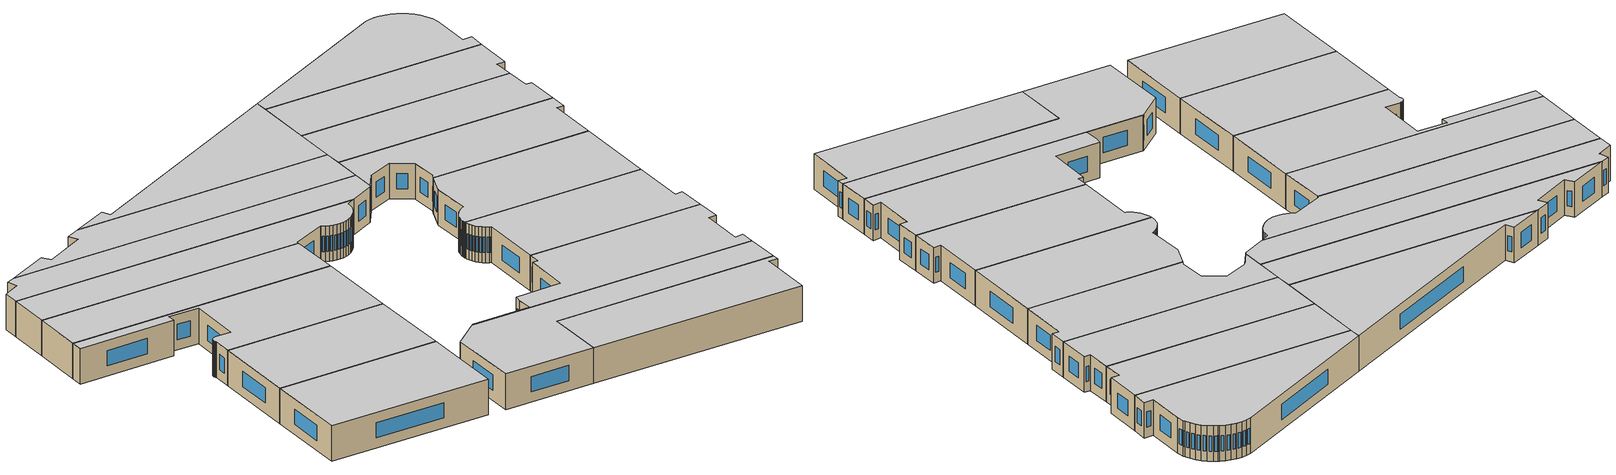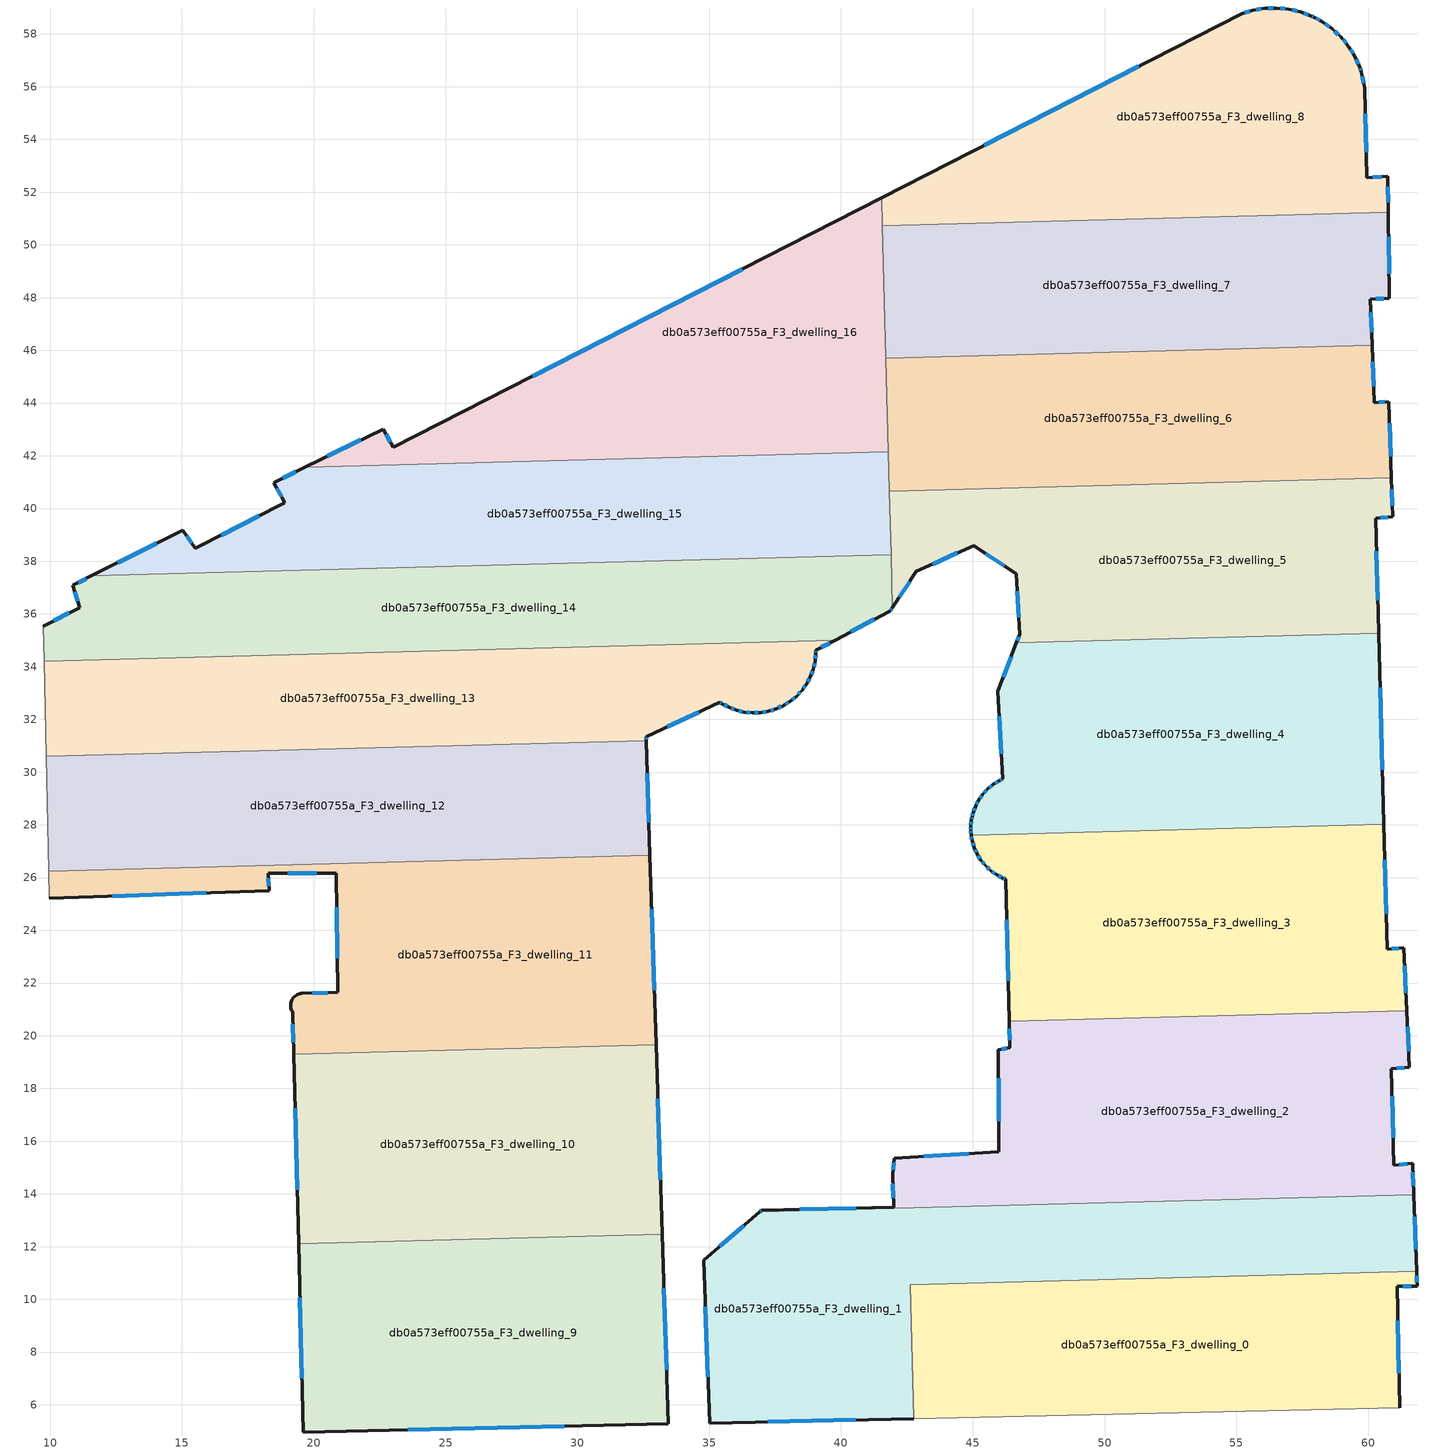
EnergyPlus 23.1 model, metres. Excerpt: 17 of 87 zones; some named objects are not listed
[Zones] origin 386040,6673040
db0a573eff00755a_F3_dwelling_0
 floor to db0a573eff00755a_F2_dwelling_0 (EU_floor_Construction): 61.83,11.07 61.85,10.49 61.09,10.5 61.19,5.88 42.77,5.48 42.63,10.56 z9
 wall outside (EU_wall_Construction): 61.19,5.88 61.09,10.5 61.85,10.49 61.83,11.07 z9:12
 wall adiabatic (EU_wall_Construction): 42.77,5.48 61.19,5.88 z9:12
 wall to db0a573eff00755a_F3_dwelling_1 (EU_wall_Construction): 61.83,11.07 42.63,10.56 42.77,5.48 z9:12
 window (EU_Window_Construction): 61.85,10.65 61.84,10.9 / 61.31,10.5 61.64,10.49 / 61.16,7.2 61.12,9.18 z9.86:11.14
 ceiling to db0a573eff00755a_F4_dwelling_0 (EU_floor_Construction): 61.19,5.88 61.09,10.5 61.85,10.49 61.83,11.07 42.63,10.56 42.77,5.48 z12
db0a573eff00755a_F3_dwelling_1
 floor to db0a573eff00755a_F2_dwelling_1 (EU_floor_Construction): 61.73,13.97 61.83,11.07 42.63,10.56 42.77,5.48 35.01,5.31 34.79,11.49 36.92,13.32 z9
 wall outside (EU_wall_Construction): 36.92,13.32 34.79,11.49 35.01,5.31 42.77,5.48 / 61.83,11.07 61.73,13.97 z9:12
 wall to db0a573eff00755a_F3_dwelling_2 (EU_wall_Construction): 61.73,13.97 36.92,13.32 z9:12
 window (EU_Window_Construction): 34.86,9.72 34.95,7.07 / 36.31,12.79 35.4,12.01 / 61.8,11.9 61.76,13.14 / 37.23,5.36 40.55,5.43 z9.86:11.14
 ceiling to db0a573eff00755a_F4_dwelling_1 (EU_floor_Construction): 61.83,11.07 61.73,13.97 36.92,13.32 34.79,11.49 35.01,5.31 42.77,5.48 42.63,10.56 z12
db0a573eff00755a_F3_dwelling_10
 floor to db0a573eff00755a_F2_dwelling_10 (EU_floor_Construction): 32.99,19.67 33.22,12.47 19.42,12.11 19.24,19.3 z9
 wall outside (EU_wall_Construction): 33.22,12.47 32.99,19.67 / 19.24,19.3 19.42,12.11 z9:12
 wall to db0a573eff00755a_F3_dwelling_11 (EU_wall_Construction): 32.99,19.67 19.24,19.3 z9:12
 wall to db0a573eff00755a_F3_dwelling_9 (EU_wall_Construction): 19.42,12.11 33.22,12.47 z9:12
 window (EU_Window_Construction): 33.15,14.53 33.05,17.61 / 19.29,17.25 19.37,14.16 z9.86:11.14
 ceiling to db0a573eff00755a_F4_dwelling_10 (EU_floor_Construction): 33.22,12.47 32.99,19.67 19.24,19.3 19.42,12.11 z12
db0a573eff00755a_F3_dwelling_11
 floor to db0a573eff00755a_F2_dwelling_11 (EU_floor_Construction): 32.75,26.85 32.99,19.67 19.24,19.3 19.2,20.9 19.18,20.94 19.15,20.99 19.14,21.05 19.13,21.11 19.12,21.17 19.13,21.23 19.14,21.29 19.16,21.34 19.17,21.36 19.19,21.39 19.23,21.44 19.27,21.49 19.31,21.53 19.36,21.56 19.42,21.58 19.48,21.6 19.53,21.61 19.57,21.61 20.91,21.64 20.86,26.16 18.27,26.16 18.31,25.51 9.97,25.22 9.94,26.24 z9
 wall outside (EU_wall_Construction): 9.97,25.22 18.31,25.51 18.27,26.16 20.86,26.16 20.91,21.64 19.57,21.61 19.53,21.61 19.48,21.6 19.42,21.58 19.36,21.56 19.31,21.53 19.27,21.49 19.23,21.44 19.19,21.39 19.17,21.36 19.16,21.34 19.14,21.29 19.13,21.23 19.12,21.17 19.13,21.11 19.14,21.05 19.15,20.99 19.18,20.94 19.2,20.9 19.24,19.3 / 32.99,19.67 32.75,26.85 z9:12
 wall adiabatic (EU_wall_Construction): 9.94,26.24 9.97,25.22 z9:12
 wall to db0a573eff00755a_F3_dwelling_12 (EU_wall_Construction): 32.75,26.85 9.94,26.24 z9:12
 window (EU_Window_Construction): 20.53,21.63 19.95,21.62 / 20.88,24.87 20.9,22.93 / 19.01,26.16 20.12,26.16 / 18.3,25.69 18.28,25.97 / 12.35,25.3 15.93,25.42 / 32.92,21.72 32.82,24.8 / 19.21,20.44 19.23,19.76 z9.86:11.14
 ceiling to db0a573eff00755a_F4_dwelling_11 (EU_floor_Construction): 32.99,19.67 32.75,26.85 9.94,26.24 9.97,25.22 18.31,25.51 18.27,26.16 20.86,26.16 20.91,21.64 19.57,21.61 19.53,21.61 19.48,21.6 19.42,21.58 19.36,21.56 19.31,21.53 19.27,21.49 19.23,21.44 19.19,21.39 19.17,21.36 19.16,21.34 19.14,21.29 19.13,21.23 19.12,21.17 19.13,21.11 19.14,21.05 19.15,20.99 19.18,20.94 19.2,20.9 19.24,19.3 z12
db0a573eff00755a_F3_dwelling_12
 floor to db0a573eff00755a_F2_dwelling_12 (EU_floor_Construction): 32.61,31.2 32.75,26.85 9.94,26.24 9.85,30.59 z9
 wall outside (EU_wall_Construction): 32.75,26.85 32.61,31.2 z9:12
 wall to db0a573eff00755a_F3_dwelling_13 (EU_wall_Construction): 32.61,31.2 9.85,30.59 z9:12
 wall adiabatic (EU_wall_Construction): 9.85,30.59 9.94,26.24 z9:12
 window (EU_Window_Construction): 32.71,28.09 32.65,29.95 z9.86:11.14
 ceiling to db0a573eff00755a_F4_dwelling_12 (EU_floor_Construction): 32.75,26.85 32.61,31.2 9.85,30.59 9.94,26.24 z12
db0a573eff00755a_F3_dwelling_13
 floor to db0a573eff00755a_F2_dwelling_13 (EU_floor_Construction): 39.78,35.01 39.05,34.62 39.05,34.51 39.02,34.21 38.95,33.91 38.84,33.62 38.7,33.35 38.52,33.11 38.32,32.88 38.08,32.69 37.83,32.53 37.54,32.4 37.25,32.31 36.95,32.26 36.64,32.25 36.34,32.28 36.04,32.35 35.76,32.45 35.49,32.6 35.41,32.65 32.61,31.34 32.61,31.2 9.85,30.59 9.77,34.21 z9
 wall outside (EU_wall_Construction): 37.83,32.53 38.08,32.69 38.32,32.88 38.52,33.11 38.7,33.35 38.84,33.62 38.95,33.91 39.02,34.21 39.05,34.51 39.05,34.62 39.78,35.01 / 32.61,31.2 32.61,31.34 35.41,32.65 35.49,32.6 35.76,32.45 36.04,32.35 36.34,32.28 36.64,32.25 36.95,32.26 37.25,32.31 37.54,32.4 37.82,32.53 z9:12
 wall adiabatic (EU_wall_Construction): 9.77,34.21 9.85,30.59 z9:12
 wall to db0a573eff00755a_F3_dwelling_14 (EU_wall_Construction): 39.78,35.01 9.77,34.21 z9:12
 window (EU_Window_Construction): 38.97,34 39,34.12 / 38.87,33.71 38.92,33.83 / 38.74,33.43 38.8,33.55 / 38.57,33.18 38.65,33.28 / 38.37,32.95 38.46,33.04 / 38.15,32.74 38.25,32.83 / 37.9,32.57 38.01,32.64 / 37.62,32.44 37.74,32.49 / 37.33,32.34 37.46,32.37 / 37.04,32.27 37.16,32.3 / 36.73,32.25 36.86,32.26 / 36.43,32.27 36.56,32.26 / 36.13,32.33 36.25,32.3 / 35.84,32.42 35.96,32.38 / 35.56,32.56 35.68,32.49 / 35.43,32.63 35.46,32.61 / 33.41,31.72 34.61,32.28 / 32.61,31.24 32.61,31.3 / 39.26,34.73 39.57,34.9 / 39.05,34.54 39.05,34.59 / 39.03,34.29 39.04,34.43 z9.86:11.14
 ceiling to db0a573eff00755a_F4_dwelling_13 (EU_floor_Construction): 38.08,32.69 38.32,32.88 38.52,33.11 38.7,33.35 38.84,33.62 38.95,33.91 39.02,34.21 39.05,34.51 39.05,34.62 39.78,35.01 9.77,34.21 9.85,30.59 32.61,31.2 32.61,31.34 35.41,32.65 35.49,32.6 35.76,32.45 36.04,32.35 36.34,32.28 36.64,32.25 36.95,32.26 37.25,32.31 37.54,32.4 37.83,32.53 z12
db0a573eff00755a_F3_dwelling_14
 floor to db0a573eff00755a_F2_dwelling_14 (EU_floor_Construction): 41.9,38.24 41.95,36.24 41.86,36.1 39.78,35.01 9.77,34.21 9.74,35.54 11.12,36.24 10.86,37.09 11.57,37.44 z9
 wall outside (EU_wall_Construction): 11.57,37.44 10.86,37.09 11.12,36.24 9.74,35.54 / 39.78,35.01 41.86,36.1 41.95,36.24 z9:12
 wall to db0a573eff00755a_F3_dwelling_15 (EU_wall_Construction): 41.9,38.24 11.57,37.44 z9:12
 wall adiabatic (EU_wall_Construction): 9.74,35.54 9.77,34.21 z9:12
 wall to db0a573eff00755a_F3_dwelling_5 (EU_wall_Construction): 41.95,36.24 41.9,38.24 z9:12
 window (EU_Window_Construction): 10.73,36.04 10.14,35.74 / 10.94,36.85 11.05,36.48 / 11.37,37.34 11.06,37.19 / 41.89,36.14 41.93,36.2 / 40.38,35.32 41.27,35.79 z9.86:11.14
 ceiling to db0a573eff00755a_F4_dwelling_14 (EU_floor_Construction): 41.86,36.1 41.95,36.24 41.9,38.24 11.57,37.44 10.86,37.09 11.12,36.24 9.74,35.54 9.77,34.21 39.78,35.01 z12
db0a573eff00755a_F3_dwelling_15
 floor to db0a573eff00755a_F2_dwelling_15 (EU_floor_Construction): 41.79,42.15 41.9,38.24 11.57,37.44 15.04,39.17 15.51,38.48 18.91,40.22 18.48,40.98 19.66,41.56 z9
 wall outside (EU_wall_Construction): 19.66,41.56 18.48,40.98 18.91,40.22 15.51,38.48 15.04,39.17 11.57,37.44 z9:12
 wall to db0a573eff00755a_F3_dwelling_16 (EU_wall_Construction): 41.79,42.15 19.66,41.56 z9:12
 wall to db0a573eff00755a_F3_dwelling_6 (EU_wall_Construction): 41.83,40.66 41.79,42.15 z9:12
 wall to db0a573eff00755a_F3_dwelling_5 (EU_wall_Construction): 41.9,38.24 41.84,40.66 z9:12
 window (EU_Window_Construction): 18.6,40.77 18.79,40.44 / 19.32,41.4 18.82,41.15 / 14.05,38.68 12.56,37.93 / 15.38,38.68 15.18,38.97 / 17.94,39.72 16.48,38.98 z9.86:11.14
 ceiling to db0a573eff00755a_F4_dwelling_15 (EU_floor_Construction): 41.9,38.24 41.79,42.15 19.66,41.56 18.48,40.98 18.91,40.22 15.51,38.48 15.04,39.17 11.57,37.44 z12
db0a573eff00755a_F3_dwelling_16
 floor to db0a573eff00755a_F2_dwelling_16 (EU_floor_Construction): 41.54,51.78 41.79,42.15 19.66,41.56 22.63,43.01 23.02,42.32 z9
 wall outside (EU_wall_Construction): 41.54,51.78 23.02,42.32 22.63,43.01 19.66,41.56 z9:12
 wall to db0a573eff00755a_F3_dwelling_7 (EU_wall_Construction): 41.7,45.71 41.57,50.73 z9:12
 wall to db0a573eff00755a_F3_dwelling_8 (EU_wall_Construction): 41.57,50.72 41.54,51.78 z9:12
 wall to db0a573eff00755a_F3_dwelling_6 (EU_wall_Construction): 41.8,42.15 41.7,45.71 z9:12
 window (EU_Window_Construction): 21.78,42.6 20.51,41.98 / 22.91,42.52 22.74,42.82 / 36.25,49.08 28.31,45.02 z9.86:11.14
 ceiling to db0a573eff00755a_F4_dwelling_16 (EU_floor_Construction): 41.79,42.15 41.54,51.78 23.02,42.32 22.63,43.01 19.66,41.56 z12
db0a573eff00755a_F3_dwelling_2
 floor to db0a573eff00755a_F2_dwelling_2 (EU_floor_Construction): 61.46,20.96 61.57,18.81 60.88,18.75 60.97,15.09 61.68,15.17 61.73,13.97 36.92,13.32 37,13.39 42,13.49 41.96,14.74 42.01,15.36 45.98,15.6 45.98,15.66 45.97,19.48 46.41,19.54 46.38,20.55 z9
 wall outside (EU_wall_Construction): 46.38,20.55 46.41,19.54 45.97,19.48 45.98,15.66 45.98,15.6 42.01,15.36 41.96,14.74 42,13.49 37,13.39 36.92,13.32 / 61.73,13.97 61.68,15.17 60.97,15.09 60.88,18.75 61.57,18.81 61.46,20.96 z9:12
 wall to db0a573eff00755a_F3_dwelling_3 (EU_wall_Construction): 61.46,20.96 46.38,20.55 z9:12
 window (EU_Window_Construction): 41.97,14.38 41.99,13.85 / 42,15.18 41.98,14.92 / 44.85,15.53 43.15,15.43 / 45.98,18.39 45.98,16.75 / 46.28,19.52 46.1,19.5 / 46.39,20.26 46.4,19.83 / 61.54,19.42 61.49,20.34 / 61.08,18.77 61.37,18.79 / 60.94,16.14 60.9,17.71 / 61.48,15.15 61.17,15.11 / 61.71,14.32 61.69,14.83 / 36.98,13.37 36.94,13.34 / 40.57,13.46 38.43,13.42 z9.86:11.14
 ceiling to db0a573eff00755a_F4_dwelling_2 (EU_floor_Construction): 61.73,13.97 61.68,15.17 60.97,15.09 60.88,18.75 61.57,18.81 61.46,20.96 46.38,20.55 46.41,19.54 45.97,19.48 45.98,15.66 45.98,15.6 42.01,15.36 41.96,14.74 42,13.49 37,13.39 36.92,13.32 z12
db0a573eff00755a_F3_dwelling_3
 floor to db0a573eff00755a_F2_dwelling_3 (EU_floor_Construction): 60.59,28.02 60.71,23.28 61.34,23.34 61.46,20.96 46.38,20.55 46.25,25.93 46.14,25.98 45.9,26.11 45.68,26.26 45.48,26.45 45.31,26.66 45.17,26.89 45.06,27.13 44.98,27.39 44.94,27.61 z9
 wall outside (EU_wall_Construction): 44.94,27.61 44.98,27.39 45.06,27.13 45.17,26.89 45.31,26.66 45.48,26.45 45.68,26.26 45.9,26.11 46.14,25.98 46.25,25.93 46.38,20.55 / 61.46,20.96 61.34,23.34 60.71,23.28 60.59,28.02 z9:12
 wall to db0a573eff00755a_F3_dwelling_4 (EU_wall_Construction): 60.59,28.02 44.94,27.61 z9:12
 window (EU_Window_Construction): 46.17,25.97 46.22,25.95 / 45.97,26.07 46.07,26.02 / 45.74,26.22 45.84,26.15 / 45.54,26.4 45.62,26.32 / 45.36,26.6 45.43,26.51 / 45.21,26.82 45.27,26.72 / 45.09,27.06 45.14,26.96 / 45,27.32 45.03,27.21 / 44.95,27.55 44.97,27.45 / 60.68,24.64 60.62,26.67 / 61.16,23.33 60.89,23.3 / 61.43,21.64 61.38,22.66 / 46.29,24.4 46.35,22.09 z9.86:11.14
 ceiling to db0a573eff00755a_F4_dwelling_3 (EU_floor_Construction): 61.46,20.96 61.34,23.34 60.71,23.28 60.59,28.02 44.94,27.61 44.98,27.39 45.06,27.13 45.17,26.89 45.31,26.66 45.48,26.45 45.68,26.26 45.9,26.11 46.14,25.98 46.25,25.93 46.38,20.55 z12
db0a573eff00755a_F3_dwelling_4
 floor to db0a573eff00755a_F2_dwelling_4 (EU_floor_Construction): 60.4,35.26 60.59,28.02 44.94,27.61 44.93,27.66 44.92,27.8 44.92,27.93 44.95,28.2 44.97,28.31 45.01,28.46 45.1,28.71 45.23,28.95 45.39,29.17 45.57,29.37 45.78,29.54 46.01,29.68 46.13,29.74 45.95,33.07 46.66,34.9 z9
 wall outside (EU_wall_Construction): 46.66,34.9 45.95,33.07 46.13,29.74 46.01,29.68 45.78,29.54 45.57,29.37 45.39,29.17 45.23,28.95 45.1,28.71 45.01,28.46 44.97,28.31 44.95,28.2 44.92,27.93 44.92,27.8 44.93,27.66 44.94,27.61 / 60.59,28.02 60.4,35.26 z9:12
 wall to db0a573eff00755a_F3_dwelling_5 (EU_wall_Construction): 60.4,35.26 46.66,34.9 z9:12
 window (EU_Window_Construction): 44.93,27.76 44.93,27.7 / 44.92,27.89 44.92,27.84 / 44.94,28.12 44.93,28 / 44.97,28.28 44.96,28.23 / 45,28.42 44.98,28.35 / 45.08,28.64 45.04,28.53 / 45.19,28.88 45.14,28.78 / 45.34,29.11 45.28,29.01 / 45.52,29.31 45.44,29.23 / 45.72,29.49 45.63,29.42 / 45.94,29.64 45.85,29.58 / 46.1,29.73 46.04,29.7 / 46.01,32.12 46.08,30.69 / 46.46,34.38 46.15,33.59 / 60.53,30.09 60.45,33.19 z9.86:11.14
 ceiling to db0a573eff00755a_F4_dwelling_4 (EU_floor_Construction): 60.59,28.02 60.4,35.26 46.66,34.9 45.95,33.07 46.13,29.74 46.01,29.68 45.78,29.54 45.57,29.37 45.39,29.17 45.23,28.95 45.1,28.71 45.01,28.46 44.97,28.31 44.95,28.2 44.92,27.93 44.92,27.8 44.93,27.66 44.94,27.61 z12
db0a573eff00755a_F3_dwelling_5
 floor to db0a573eff00755a_F2_dwelling_5 (EU_floor_Construction): 60.88,41.16 60.93,39.68 60.28,39.63 60.4,35.26 46.66,34.9 46.78,35.23 46.65,37.52 45.04,38.59 42.86,37.62 41.95,36.24 41.84,40.66 z9
 wall outside (EU_wall_Construction): 41.95,36.24 42.86,37.62 45.04,38.59 46.65,37.52 46.78,35.23 46.66,34.9 / 60.4,35.26 60.28,39.63 60.93,39.68 60.88,41.16 z9:12
 wall to db0a573eff00755a_F3_dwelling_6 (EU_wall_Construction): 60.88,41.16 41.84,40.66 z9:12
 window (EU_Window_Construction): 46.75,35.13 46.69,34.99 / 46.69,36.87 46.74,35.88 / 45.5,38.29 46.19,37.83 / 43.49,37.89 44.42,38.31 / 42.21,36.63 42.6,37.22 / 60.91,40.1 60.89,40.74 / 60.47,39.64 60.74,39.67 / 60.36,36.51 60.31,38.38 z9.86:11.14
 ceiling to db0a573eff00755a_F4_dwelling_5 (EU_floor_Construction): 60.4,35.26 60.28,39.63 60.93,39.68 60.88,41.16 41.84,40.66 41.95,36.24 42.86,37.62 45.04,38.59 46.65,37.52 46.78,35.23 46.66,34.9 z12
db0a573eff00755a_F3_dwelling_6
 floor to db0a573eff00755a_F2_dwelling_6 (EU_floor_Construction): 60.15,46.2 60.24,44.02 60.78,44.05 60.88,41.16 41.84,40.66 41.7,45.71 z9
 wall outside (EU_wall_Construction): 60.88,41.16 60.78,44.05 60.24,44.02 60.15,46.2 z9:12
 wall to db0a573eff00755a_F3_dwelling_7 (EU_wall_Construction): 60.15,46.2 41.7,45.71 z9:12
 window (EU_Window_Construction): 60.21,44.64 60.18,45.58 / 60.63,44.04 60.39,44.03 / 60.85,41.99 60.81,43.23 z9.86:11.14
 ceiling to db0a573eff00755a_F4_dwelling_6 (EU_floor_Construction): 60.88,41.16 60.78,44.05 60.24,44.02 60.15,46.2 41.7,45.71 41.84,40.66 z12
db0a573eff00755a_F3_dwelling_7
 floor to db0a573eff00755a_F2_dwelling_7 (EU_floor_Construction): 60.76,51.23 60.8,47.97 60.08,47.94 60.15,46.2 41.7,45.71 41.57,50.72 z9
 wall outside (EU_wall_Construction): 60.15,46.2 60.08,47.94 60.8,47.97 60.76,51.23 z9:12
 wall to db0a573eff00755a_F3_dwelling_8 (EU_wall_Construction): 60.76,51.23 41.57,50.72 z9:12
 window (EU_Window_Construction): 60.79,48.9 60.77,50.3 / 60.29,47.95 60.6,47.96 / 60.13,46.7 60.1,47.44 z9.86:11.14
 ceiling to db0a573eff00755a_F4_dwelling_7 (EU_floor_Construction): 60.15,46.2 60.08,47.94 60.8,47.97 60.76,51.23 41.57,50.72 41.7,45.71 z12
db0a573eff00755a_F3_dwelling_8
 floor to db0a573eff00755a_F2_dwelling_8 (EU_floor_Construction): 59.25,57.54 59.49,57.15 59.68,56.74 59.74,56.57 59.87,55.95 59.94,52.54 60.74,52.6 60.76,51.23 41.57,50.72 41.54,51.78 55.2,58.76 55.63,58.89 56.08,58.97 56.53,58.99 56.98,58.94 57.43,58.84 57.86,58.68 57.94,58.64 58.26,58.47 58.63,58.2 58.96,57.89 z9
 wall outside (EU_wall_Construction): 60.76,51.23 60.74,52.6 59.94,52.54 59.87,55.95 59.74,56.57 59.68,56.74 59.49,57.15 59.25,57.54 58.96,57.89 58.63,58.2 58.26,58.47 57.94,58.64 57.86,58.68 57.43,58.84 56.98,58.94 56.53,58.99 56.08,58.97 55.63,58.89 55.2,58.76 41.54,51.78 z9:12
 window (EU_Window_Construction): 57.73,58.73 57.55,58.79 / 57.91,58.65 57.88,58.67 / 58.17,58.52 58.03,58.59 / 58.52,58.28 58.36,58.39 / 58.87,57.98 58.72,58.11 / 59.17,57.64 59.04,57.79 / 59.42,57.26 59.32,57.43 / 59.63,56.86 59.55,57.04 / 59.72,56.62 59.7,56.69 / 59.83,56.13 59.78,56.39 / 59.92,53.51 59.89,54.97 / 60.51,52.58 60.17,52.56 / 60.75,51.62 60.74,52.21 / 51.29,56.77 45.44,53.78 / 55.5,58.86 55.32,58.8 / 55.95,58.95 55.76,58.92 / 56.4,58.98 56.21,58.97 / 56.86,58.95 56.66,58.97 / 57.3,58.87 57.11,58.91 z9.86:11.14
 ceiling to db0a573eff00755a_F4_dwelling_8 (EU_floor_Construction): 60.76,51.23 60.74,52.6 59.94,52.54 59.87,55.95 59.74,56.57 59.68,56.74 59.49,57.15 59.25,57.54 58.96,57.89 58.63,58.2 58.26,58.47 57.94,58.64 57.86,58.68 57.43,58.84 56.98,58.94 56.53,58.99 56.08,58.97 55.63,58.89 55.2,58.76 41.54,51.78 41.57,50.72 z12
db0a573eff00755a_F3_dwelling_9
 floor to db0a573eff00755a_F2_dwelling_9 (EU_floor_Construction): 33.22,12.47 33.45,5.27 19.6,4.97 19.42,12.11 z9
 wall outside (EU_wall_Construction): 19.42,12.11 19.6,4.97 33.45,5.27 33.22,12.47 z9:12
 window (EU_Window_Construction): 33.38,7.33 33.28,10.42 / 23.56,5.06 29.49,5.19 / 19.48,10.07 19.55,7.01 z9.86:11.14
 ceiling to db0a573eff00755a_F4_dwelling_9 (EU_floor_Construction): 33.45,5.27 33.22,12.47 19.42,12.11 19.6,4.97 z12
[Building]
EU S2 Campaign: North Axis=0; Terrain=City; Solar Distribution=FullExterior
[Site:Location]
Helsinki-Vantaa.AP: Latitude=60.317; Longitude=24.963; Time Zone=2; Elevation=54.6
[SizingPeriod:WeatherFileDays]
AnnualSizingPeriod: Begin Month=1; Begin Day of Month=1; End Month=12; End Day of Month=31; Day of Week for Start Day=Monday; Use Weather File Daylight Saving Period=No; Use Weather File Rain and Snow Indicators=No
[MATERIAL]
EU_InternalMass_Material: Roughness=MediumRough; Thickness=0.1; Conductivity=1; Density=1800; Specific Heat=900; Thermal Absorptance=0.9; Solar Absorptance=0.7; Visible Absorptance=0.7
[MATERIAL:NOMASS] Roughness=MediumRough; Thermal Absorptance=0.9; Solar Absorptance=0.7; Visible Absorptance=0.7
Name | Thermal Resistance
EU_wall_NoMass | 1.10183
EU_floor_NoMass | 1.70606
[WINDOWMATERIAL:SIMPLEGLAZINGSYSTEM]
EU_Window_SimpleGlazing: UFactor=3.11035; Solar Heat Gain Coefficient=0.8; Visible Transmittance=0.8
[CONSTRUCTION]
EU_wall_Construction: EU_wall_NoMass
EU_floor_Construction: EU_floor_NoMass
EU_Window_Construction: EU_Window_SimpleGlazing
EU_InternalMass_Construction: EU_InternalMass_Material
[ZONE] Type=1; Multiplier=1; Ceiling Height=autocalculate; Floor Area=autocalculate; Part of Total Floor Area=Yes
Name | Volume
db0a573eff00755a_F3_dwelling_0 | 284.875
db0a573eff00755a_F3_dwelling_1 | 347.9
db0a573eff00755a_F3_dwelling_10 | 297.43
db0a573eff00755a_F3_dwelling_11 | 297.443
db0a573eff00755a_F3_dwelling_12 | 297.451
db0a573eff00755a_F3_dwelling_13 | 297.492
db0a573eff00755a_F3_dwelling_14 | 297.417
db0a573eff00755a_F3_dwelling_15 | 297.415
db0a573eff00755a_F3_dwelling_16 | 297.46
db0a573eff00755a_F3_dwelling_2 | 343.143
db0a573eff00755a_F3_dwelling_3 | 315.307
db0a573eff00755a_F3_dwelling_4 | 317.745
db0a573eff00755a_F3_dwelling_5 | 284.911
db0a573eff00755a_F3_dwelling_6 | 284.872
db0a573eff00755a_F3_dwelling_7 | 284.874
db0a573eff00755a_F3_dwelling_8 | 284.906
db0a573eff00755a_F3_dwelling_9 | 297.435
[INTERNALMASS] Construction=EU_InternalMass_Construction
Name | Zone or ZoneList | Surface Area
db0a573eff00755a_F3_dwelling_0_EU_InternalMass | db0a573eff00755a_F3_dwelling_0 | 94.9585
db0a573eff00755a_F3_dwelling_1_EU_InternalMass | db0a573eff00755a_F3_dwelling_1 | 115.963
db0a573eff00755a_F3_dwelling_2_EU_InternalMass | db0a573eff00755a_F3_dwelling_2 | 114.374
db0a573eff00755a_F3_dwelling_3_EU_InternalMass | db0a573eff00755a_F3_dwelling_3 | 105.112
db0a573eff00755a_F3_dwelling_4_EU_InternalMass | db0a573eff00755a_F3_dwelling_4 | 105.918
db0a573eff00755a_F3_dwelling_5_EU_InternalMass | db0a573eff00755a_F3_dwelling_5 | 94.9707
db0a573eff00755a_F3_dwelling_6_EU_InternalMass | db0a573eff00755a_F3_dwelling_6 | 94.9571
db0a573eff00755a_F3_dwelling_7_EU_InternalMass | db0a573eff00755a_F3_dwelling_7 | 94.9579
db0a573eff00755a_F3_dwelling_8_EU_InternalMass | db0a573eff00755a_F3_dwelling_8 | 94.9683
db0a573eff00755a_F3_dwelling_9_EU_InternalMass | db0a573eff00755a_F3_dwelling_9 | 99.1449
db0a573eff00755a_F3_dwelling_10_EU_InternalMass | db0a573eff00755a_F3_dwelling_10 | 99.1435
db0a573eff00755a_F3_dwelling_11_EU_InternalMass | db0a573eff00755a_F3_dwelling_11 | 99.1474
db0a573eff00755a_F3_dwelling_12_EU_InternalMass | db0a573eff00755a_F3_dwelling_12 | 99.1504
db0a573eff00755a_F3_dwelling_13_EU_InternalMass | db0a573eff00755a_F3_dwelling_13 | 99.164
db0a573eff00755a_F3_dwelling_14_EU_InternalMass | db0a573eff00755a_F3_dwelling_14 | 99.1392
db0a573eff00755a_F3_dwelling_15_EU_InternalMass | db0a573eff00755a_F3_dwelling_15 | 99.1384
db0a573eff00755a_F3_dwelling_16_EU_InternalMass | db0a573eff00755a_F3_dwelling_16 | 99.1532
[OTHEREQUIPMENT] Fuel Type=Electricity; Design Level Calculation Method=Watts/Area; Power per Zone Floor Area=1; Fraction Latent=0; Fraction Radiant=0; Fraction Lost=0; Carbon Dioxide Generation Rate=0; EndUse Subcategory=EU_Step8_InternalGains
Name | Zone or ZoneList or Space or SpaceList | Schedule
EU_Step8_InternalGain_db0a573eff00755a_F3_dwelling_0_f000 | db0a573eff00755a_F3_dwelling_0 | EU_Step8_GainSchedule_db0a573eff00755a_F3_dwelling_0_f000
EU_Step8_InternalGain_db0a573eff00755a_F3_dwelling_1_f000 | db0a573eff00755a_F3_dwelling_1 | EU_Step8_GainSchedule_db0a573eff00755a_F3_dwelling_1_f000
EU_Step8_InternalGain_db0a573eff00755a_F3_dwelling_2_f000 | db0a573eff00755a_F3_dwelling_2 | EU_Step8_GainSchedule_db0a573eff00755a_F3_dwelling_2_f000
EU_Step8_InternalGain_db0a573eff00755a_F3_dwelling_3_f000 | db0a573eff00755a_F3_dwelling_3 | EU_Step8_GainSchedule_db0a573eff00755a_F3_dwelling_3_f000
EU_Step8_InternalGain_db0a573eff00755a_F3_dwelling_4_f000 | db0a573eff00755a_F3_dwelling_4 | EU_Step8_GainSchedule_db0a573eff00755a_F3_dwelling_4_f000
EU_Step8_InternalGain_db0a573eff00755a_F3_dwelling_5_f000 | db0a573eff00755a_F3_dwelling_5 | EU_Step8_GainSchedule_db0a573eff00755a_F3_dwelling_5_f000
EU_Step8_InternalGain_db0a573eff00755a_F3_dwelling_6_f000 | db0a573eff00755a_F3_dwelling_6 | EU_Step8_GainSchedule_db0a573eff00755a_F3_dwelling_6_f000
EU_Step8_InternalGain_db0a573eff00755a_F3_dwelling_7_f000 | db0a573eff00755a_F3_dwelling_7 | EU_Step8_GainSchedule_db0a573eff00755a_F3_dwelling_7_f000
EU_Step8_InternalGain_db0a573eff00755a_F3_dwelling_8_f000 | db0a573eff00755a_F3_dwelling_8 | EU_Step8_GainSchedule_db0a573eff00755a_F3_dwelling_8_f000
EU_Step8_InternalGain_db0a573eff00755a_F3_dwelling_9_f000 | db0a573eff00755a_F3_dwelling_9 | EU_Step8_GainSchedule_db0a573eff00755a_F3_dwelling_9_f000
EU_Step8_InternalGain_db0a573eff00755a_F3_dwelling_10_f000 | db0a573eff00755a_F3_dwelling_10 | EU_Step8_GainSchedule_db0a573eff00755a_F3_dwelling_10_f000
EU_Step8_InternalGain_db0a573eff00755a_F3_dwelling_11_f000 | db0a573eff00755a_F3_dwelling_11 | EU_Step8_GainSchedule_db0a573eff00755a_F3_dwelling_11_f000
EU_Step8_InternalGain_db0a573eff00755a_F3_dwelling_12_f000 | db0a573eff00755a_F3_dwelling_12 | EU_Step8_GainSchedule_db0a573eff00755a_F3_dwelling_12_f000
EU_Step8_InternalGain_db0a573eff00755a_F3_dwelling_13_f000 | db0a573eff00755a_F3_dwelling_13 | EU_Step8_GainSchedule_db0a573eff00755a_F3_dwelling_13_f000
EU_Step8_InternalGain_db0a573eff00755a_F3_dwelling_14_f000 | db0a573eff00755a_F3_dwelling_14 | EU_Step8_GainSchedule_db0a573eff00755a_F3_dwelling_14_f000
EU_Step8_InternalGain_db0a573eff00755a_F3_dwelling_15_f000 | db0a573eff00755a_F3_dwelling_15 | EU_Step8_GainSchedule_db0a573eff00755a_F3_dwelling_15_f000
EU_Step8_InternalGain_db0a573eff00755a_F3_dwelling_16_f000 | db0a573eff00755a_F3_dwelling_16 | EU_Step8_GainSchedule_db0a573eff00755a_F3_dwelling_16_f000
[ZONEVENTILATION:DESIGNFLOWRATE] Schedule=EU_AlwaysOn; Design Flow Rate Calculation Method=AirChanges/Hour; Air Changes per Hour=0.756316; Ventilation Type=Natural; Fan Pressure Rise=0; Fan Total Efficiency=1; Constant Term Coefficient=1; Temperature Term Coefficient=0; Velocity Term Coefficient=0; Velocity Squared Term Coefficient=0; Minimum Indoor Temperature=-100; Maximum Indoor Temperature=100; Delta Temperature=-100; Minimum Outdoor Temperature=-100; Maximum Outdoor Temperature=100; Maximum Wind Speed=40
Name | Zone or ZoneList or Space or SpaceList
EU_ConstantAir_db0a573eff00755a_F3_dwelling_0 | db0a573eff00755a_F3_dwelling_0
EU_ConstantAir_db0a573eff00755a_F3_dwelling_1 | db0a573eff00755a_F3_dwelling_1
EU_ConstantAir_db0a573eff00755a_F3_dwelling_2 | db0a573eff00755a_F3_dwelling_2
EU_ConstantAir_db0a573eff00755a_F3_dwelling_3 | db0a573eff00755a_F3_dwelling_3
EU_ConstantAir_db0a573eff00755a_F3_dwelling_4 | db0a573eff00755a_F3_dwelling_4
EU_ConstantAir_db0a573eff00755a_F3_dwelling_5 | db0a573eff00755a_F3_dwelling_5
EU_ConstantAir_db0a573eff00755a_F3_dwelling_6 | db0a573eff00755a_F3_dwelling_6
EU_ConstantAir_db0a573eff00755a_F3_dwelling_7 | db0a573eff00755a_F3_dwelling_7
EU_ConstantAir_db0a573eff00755a_F3_dwelling_8 | db0a573eff00755a_F3_dwelling_8
EU_ConstantAir_db0a573eff00755a_F3_dwelling_9 | db0a573eff00755a_F3_dwelling_9
EU_ConstantAir_db0a573eff00755a_F3_dwelling_10 | db0a573eff00755a_F3_dwelling_10
EU_ConstantAir_db0a573eff00755a_F3_dwelling_11 | db0a573eff00755a_F3_dwelling_11
EU_ConstantAir_db0a573eff00755a_F3_dwelling_12 | db0a573eff00755a_F3_dwelling_12
EU_ConstantAir_db0a573eff00755a_F3_dwelling_13 | db0a573eff00755a_F3_dwelling_13
EU_ConstantAir_db0a573eff00755a_F3_dwelling_14 | db0a573eff00755a_F3_dwelling_14
EU_ConstantAir_db0a573eff00755a_F3_dwelling_15 | db0a573eff00755a_F3_dwelling_15
EU_ConstantAir_db0a573eff00755a_F3_dwelling_16 | db0a573eff00755a_F3_dwelling_16
[HVACTEMPLATE:ZONE:IDEALLOADSAIRSYSTEM] System Availability Schedule=EU_AlwaysOn; Maximum Heating Supply Air Temperature=50; Minimum Cooling Supply Air Temperature=13; Maximum Heating Supply Air Humidity Ratio=0.0156; Minimum Cooling Supply Air Humidity Ratio=0.0077; Heating Limit=NoLimit; Cooling Limit=NoLimit; Heating Availability Schedule=EU_AlwaysOn; Cooling Availability Schedule=EU_CoolingOff; Dehumidification Control Type=ConstantSensibleHeatRatio; Cooling Sensible Heat Ratio=0.7; Dehumidification Setpoint=60; Humidification Control Type=None; Humidification Setpoint=30; Outdoor Air Method=None; Outdoor Air Flow Rate per Person=0.00944; Outdoor Air Flow Rate per Zone Floor Area=0; Outdoor Air Flow Rate per Zone=0; Demand Controlled Ventilation Type=None; Outdoor Air Economizer Type=NoEconomizer; Heat Recovery Type=None; Sensible Heat Recovery Effectiveness=0.7; Latent Heat Recovery Effectiveness=0.65
Name | Template Thermostat
db0a573eff00755a_F3_dwelling_0 | EU_HeatOnly_db0a573eff00755a_F3_dwelling_0
db0a573eff00755a_F3_dwelling_1 | EU_HeatOnly_db0a573eff00755a_F3_dwelling_1
db0a573eff00755a_F3_dwelling_2 | EU_HeatOnly_db0a573eff00755a_F3_dwelling_2
db0a573eff00755a_F3_dwelling_3 | EU_HeatOnly_db0a573eff00755a_F3_dwelling_3
db0a573eff00755a_F3_dwelling_4 | EU_HeatOnly_db0a573eff00755a_F3_dwelling_4
db0a573eff00755a_F3_dwelling_5 | EU_HeatOnly_db0a573eff00755a_F3_dwelling_5
db0a573eff00755a_F3_dwelling_6 | EU_HeatOnly_db0a573eff00755a_F3_dwelling_6
db0a573eff00755a_F3_dwelling_7 | EU_HeatOnly_db0a573eff00755a_F3_dwelling_7
db0a573eff00755a_F3_dwelling_8 | EU_HeatOnly_db0a573eff00755a_F3_dwelling_8
db0a573eff00755a_F3_dwelling_9 | EU_HeatOnly_db0a573eff00755a_F3_dwelling_9
db0a573eff00755a_F3_dwelling_10 | EU_HeatOnly_db0a573eff00755a_F3_dwelling_10
db0a573eff00755a_F3_dwelling_11 | EU_HeatOnly_db0a573eff00755a_F3_dwelling_11
db0a573eff00755a_F3_dwelling_12 | EU_HeatOnly_db0a573eff00755a_F3_dwelling_12
db0a573eff00755a_F3_dwelling_13 | EU_HeatOnly_db0a573eff00755a_F3_dwelling_13
db0a573eff00755a_F3_dwelling_14 | EU_HeatOnly_db0a573eff00755a_F3_dwelling_14
db0a573eff00755a_F3_dwelling_15 | EU_HeatOnly_db0a573eff00755a_F3_dwelling_15
db0a573eff00755a_F3_dwelling_16 | EU_HeatOnly_db0a573eff00755a_F3_dwelling_16
[SIZING:ZONE] Zone Cooling Design Supply Air Temperature Input Method=SupplyAirTemperature; Zone Cooling Design Supply Air Temperature=13; Zone Heating Design Supply Air Temperature Input Method=SupplyAirTemperature; Zone Heating Design Supply Air Temperature=50; Zone Cooling Design Supply Air Humidity Ratio=0.008; Zone Heating Design Supply Air Humidity Ratio=0.008; Cooling Design Air Flow Method=DesignDay; Cooling Design Air Flow Rate=0; Cooling Minimum Air Flow per Zone Floor Area=0.000762; Cooling Minimum Air Flow=0; Cooling Minimum Air Flow Fraction=0.2; Heating Design Air Flow Method=DesignDay; Heating Design Air Flow Rate=0; Heating Maximum Air Flow per Zone Floor Area=0.002032; Heating Maximum Air Flow=0.141576; Heating Maximum Air Flow Fraction=0.3; Account for Dedicated Outdoor Air System=No; Dedicated Outdoor Air System Control Strategy=NeutralSupplyAir; Dedicated Outdoor Air Low Setpoint Temperature for Design=autosize; Dedicated Outdoor Air High Setpoint Temperature for Design=autosize; Zone Load Sizing Method=Sensible Load Only No Latent Load; Zone Latent Cooling Design Supply Air Humidity Ratio Input Method=HumidityRatioDifference; Zone Cooling Design Supply Air Humidity Ratio Difference=0.005; Zone Latent Heating Design Supply Air Humidity Ratio Input Method=HumidityRatioDifference; Zone Humidification Design Supply Air Humidity Ratio Difference=0.005
db0a573eff00755a_F3_dwelling_0; db0a573eff00755a_F3_dwelling_1; db0a573eff00755a_F3_dwelling_2; db0a573eff00755a_F3_dwelling_3; db0a573eff00755a_F3_dwelling_4; db0a573eff00755a_F3_dwelling_5; db0a573eff00755a_F3_dwelling_6; db0a573eff00755a_F3_dwelling_7; db0a573eff00755a_F3_dwelling_8; db0a573eff00755a_F3_dwelling_9; db0a573eff00755a_F3_dwelling_10; db0a573eff00755a_F3_dwelling_11; db0a573eff00755a_F3_dwelling_12; db0a573eff00755a_F3_dwelling_13; db0a573eff00755a_F3_dwelling_14; db0a573eff00755a_F3_dwelling_15; db0a573eff00755a_F3_dwelling_16
[SCHEDULE:CONSTANT]
Name | Hourly Value
EU_AlwaysOn | 1
EU_CoolingOff | 0
[SCHEDULE:FILE] Column Number=1; Rows to Skip at Top=0; Number of Hours of Data=8760; Column Separator=Comma; Interpolate to Timestep=No; Minutes per Item=60; Adjust Schedule for Daylight Savings=Yes
Name | File
EU_Step8_GainSchedule_db0a573eff00755a_F3_dwelling_0_f000 | ../../schedules/db0a573eff00755a/db0a573eff00755a_F3_dwelling_0_f000_gain.csv
EU_Step8_GainSchedule_db0a573eff00755a_F3_dwelling_1_f000 | ../../schedules/db0a573eff00755a/db0a573eff00755a_F3_dwelling_1_f000_gain.csv
EU_Step8_GainSchedule_db0a573eff00755a_F3_dwelling_2_f000 | ../../schedules/db0a573eff00755a/db0a573eff00755a_F3_dwelling_2_f000_gain.csv
EU_Step8_GainSchedule_db0a573eff00755a_F3_dwelling_3_f000 | ../../schedules/db0a573eff00755a/db0a573eff00755a_F3_dwelling_3_f000_gain.csv
EU_Step8_GainSchedule_db0a573eff00755a_F3_dwelling_4_f000 | ../../schedules/db0a573eff00755a/db0a573eff00755a_F3_dwelling_4_f000_gain.csv
EU_Step8_GainSchedule_db0a573eff00755a_F3_dwelling_5_f000 | ../../schedules/db0a573eff00755a/db0a573eff00755a_F3_dwelling_5_f000_gain.csv
EU_Step8_GainSchedule_db0a573eff00755a_F3_dwelling_6_f000 | ../../schedules/db0a573eff00755a/db0a573eff00755a_F3_dwelling_6_f000_gain.csv
EU_Step8_GainSchedule_db0a573eff00755a_F3_dwelling_7_f000 | ../../schedules/db0a573eff00755a/db0a573eff00755a_F3_dwelling_7_f000_gain.csv
EU_Step8_GainSchedule_db0a573eff00755a_F3_dwelling_8_f000 | ../../schedules/db0a573eff00755a/db0a573eff00755a_F3_dwelling_8_f000_gain.csv
EU_Step8_GainSchedule_db0a573eff00755a_F3_dwelling_9_f000 | ../../schedules/db0a573eff00755a/db0a573eff00755a_F3_dwelling_9_f000_gain.csv
EU_Step8_GainSchedule_db0a573eff00755a_F3_dwelling_10_f000 | ../../schedules/db0a573eff00755a/db0a573eff00755a_F3_dwelling_10_f000_gain.csv
EU_Step8_GainSchedule_db0a573eff00755a_F3_dwelling_11_f000 | ../../schedules/db0a573eff00755a/db0a573eff00755a_F3_dwelling_11_f000_gain.csv
EU_Step8_GainSchedule_db0a573eff00755a_F3_dwelling_12_f000 | ../../schedules/db0a573eff00755a/db0a573eff00755a_F3_dwelling_12_f000_gain.csv
EU_Step8_GainSchedule_db0a573eff00755a_F3_dwelling_13_f000 | ../../schedules/db0a573eff00755a/db0a573eff00755a_F3_dwelling_13_f000_gain.csv
EU_Step8_GainSchedule_db0a573eff00755a_F3_dwelling_14_f000 | ../../schedules/db0a573eff00755a/db0a573eff00755a_F3_dwelling_14_f000_gain.csv
EU_Step8_GainSchedule_db0a573eff00755a_F3_dwelling_15_f000 | ../../schedules/db0a573eff00755a/db0a573eff00755a_F3_dwelling_15_f000_gain.csv
EU_Step8_GainSchedule_db0a573eff00755a_F3_dwelling_16_f000 | ../../schedules/db0a573eff00755a/db0a573eff00755a_F3_dwelling_16_f000_gain.csv
